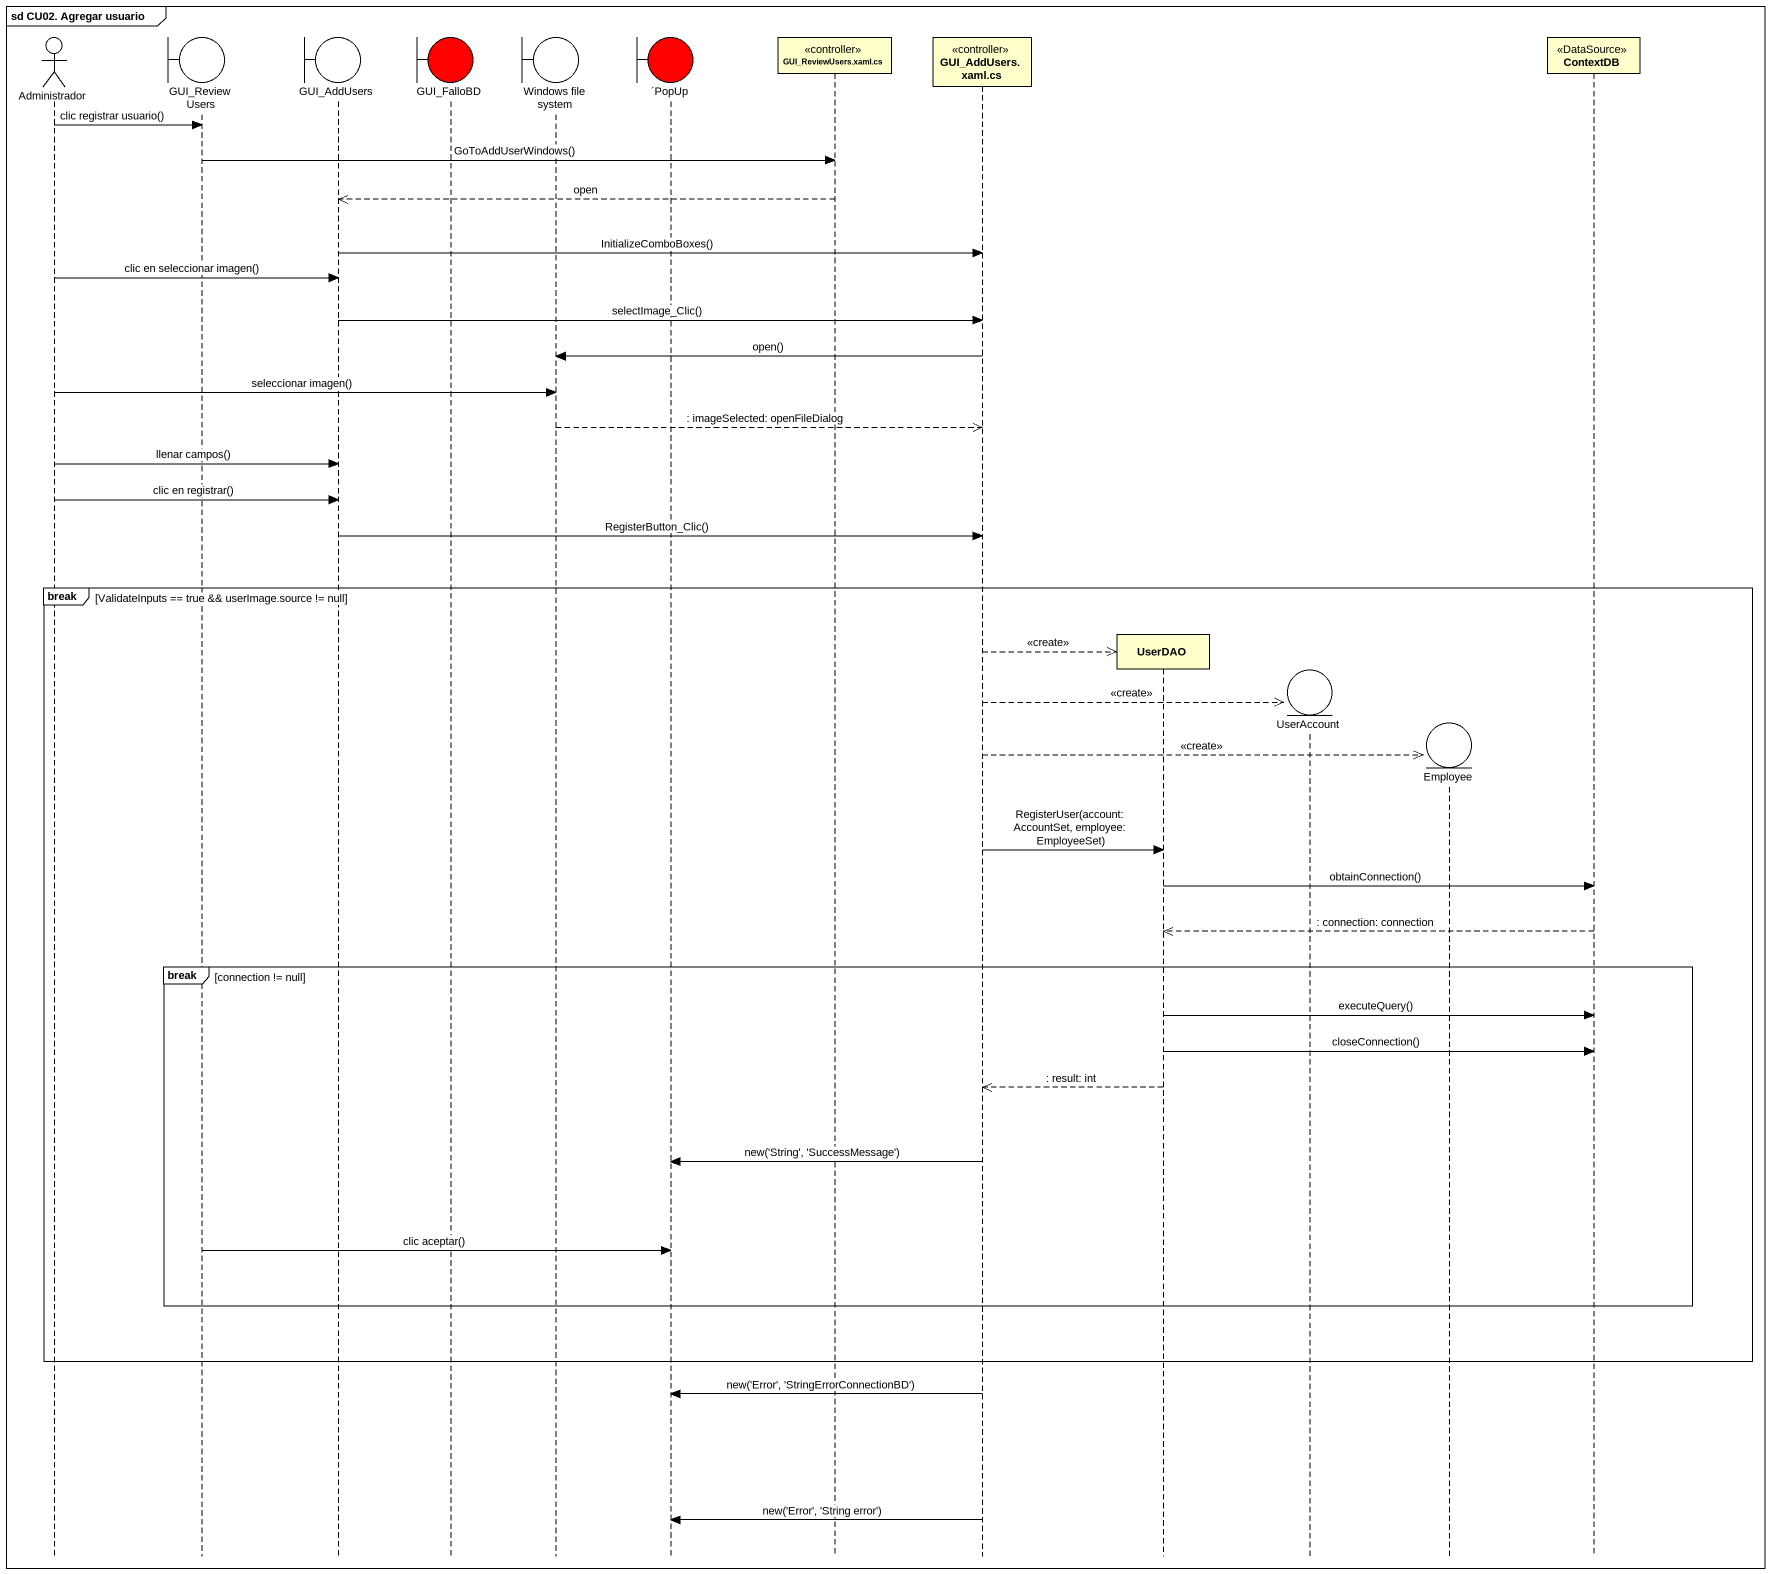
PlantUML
@startuml
mainframe sd CU02. Agregar usuario
hide footbox
actor Administrador
boundary GUI_ReviewUsers
boundary GUI_AddUsers
boundary GUI_FalloBD #FF0000
boundary "Windows file system" as Windows_file_system
boundary "´PopUp" as PopUp #FF0000
participant "GUI_ReviewUsers.xaml.cs" as GUI_ReviewUsers_xaml_cs <<controller>>
participant "GUI_AddUsers.xaml.cs" as GUI_AddUsers_xaml_cs <<controller>>
participant UserDAO
entity UserAccount
entity Employee
participant ContextDB <<DataSource>>

Administrador -> GUI_ReviewUsers : clic registrar usuario()
GUI_ReviewUsers -> GUI_ReviewUsers_xaml_cs : GoToAddUserWindows()
GUI_ReviewUsers_xaml_cs -->> GUI_AddUsers : open
GUI_AddUsers -> GUI_AddUsers_xaml_cs : InitializeComboBoxes()
Administrador -> GUI_AddUsers : clic en seleccionar imagen()
GUI_AddUsers -> GUI_AddUsers_xaml_cs : selectImage_Clic()
GUI_AddUsers_xaml_cs -> Windows_file_system : open()
Administrador -> Windows_file_system : seleccionar imagen()
Windows_file_system -->> GUI_AddUsers_xaml_cs : : imageSelected: openFileDialog
Administrador -> GUI_AddUsers : llenar campos()
Administrador -> GUI_AddUsers : clic en registrar()
GUI_AddUsers -> GUI_AddUsers_xaml_cs : RegisterButton_Clic()
break ValidateInputs == true && userImage.source != null
  GUI_AddUsers_xaml_cs -->> UserDAO ** : <<create>>
  GUI_AddUsers_xaml_cs -->> UserAccount ** : <<create>>
  GUI_AddUsers_xaml_cs -->> Employee ** : <<create>>
  GUI_AddUsers_xaml_cs -> UserDAO : RegisterUser(account: AccountSet, employee: EmployeeSet)
  UserDAO -> ContextDB : obtainConnection()
  ContextDB -->> UserDAO : : connection: connection
  break connection != null
    UserDAO -> ContextDB : executeQuery()
    UserDAO -> ContextDB : closeConnection()
    UserDAO -->> GUI_AddUsers_xaml_cs : : result: int
    GUI_AddUsers_xaml_cs -> PopUp : new('String', 'SuccessMessage')
    GUI_ReviewUsers -> PopUp : clic aceptar()
  end
end
GUI_AddUsers_xaml_cs -> PopUp : new('Error', 'StringErrorConnectionBD')
GUI_AddUsers_xaml_cs -> PopUp : new('Error', 'String error')
@enduml
